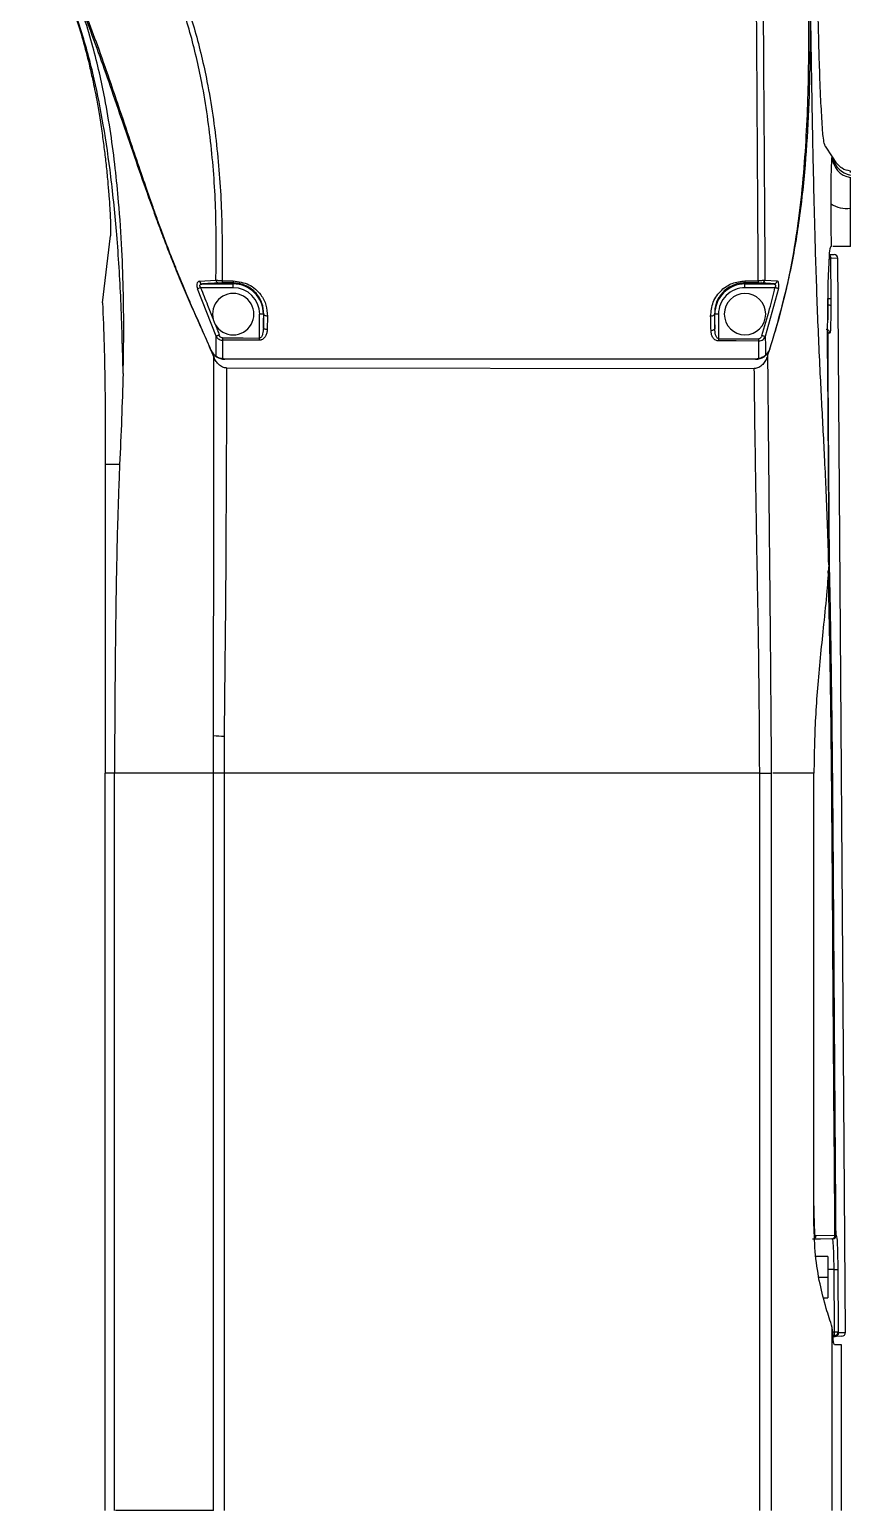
# Model space of a CAD drawing. Header units: millimetres. Extents: x -356 to 237, y 0 to 365.
# Drawn here: x 163.42 to 167.71, y 57.6 to 65.35 of the extents above; entities that cross this region are included whole.
import ezdxf

# ---------------------------------------------------------------- set-up
doc = ezdxf.new("R2010")
doc.units = ezdxf.units.MM

msp = doc.modelspace()

# ---------------------------------------------------------------- linework, layer by layer
at = {"color": 7, "linetype": 'Continuous', "lineweight": 25}
for p, q in [((167.577, 64.7385), (167.6138, 64.6829)), ((167.6138, 64.6829), (167.6174, 64.6775)), ((167.6174, 64.6775), (167.6331, 64.6538)), ((167.6591, 64.6275), (167.6331, 64.6538)), ((167.7095, 64.6013), (167.7095, 64.6091)), ((167.7095, 64.415), (167.7095, 64.5749)), ((167.7095, 64.2146), (167.7095, 64.415)), ((163.7979, 63.9196), (163.8392, 64.2702)), ((167.5994, 64.1723), (167.6249, 64.1719)), ((167.6109, 64.2146), (167.6067, 64.2146)), ((167.7095, 64.2146), (167.6178, 64.2146)), ((167.6058, 64.1481), (167.6073, 63.9398)), ((167.6442, 64.1523), (167.6085, 64.1529)), ((167.6844, 58.5311), (167.6442, 64.1523)), ((167.6442, 64.1523), (167.6442, 64.1523)), ((164.3045, 64.032), (164.391, 64.0377)), ((164.3202, 64.0184), (164.4812, 64.0184)), ((164.423, 64.0343), (164.4811, 64.0343)), ((164.4812, 64.0235), (164.4812, 64.0184)), ((164.4812, 63.9987), (164.4812, 64.0184)), ((167.1583, 64.0343), (167.2278, 64.0343)), ((167.1583, 64.0239), (167.1583, 64.0184)), ((167.1583, 64.0184), (167.3088, 64.0184)), ((167.1583, 63.9987), (167.1583, 64.0184)), ((167.2627, 64.0388), (167.3266, 64.0339)), ((164.3913, 63.7455), (164.2953, 63.9925)), ((164.4812, 63.9987), (164.311, 63.9987)), ((167.3152, 63.9987), (167.1583, 63.9987)), ((167.333, 63.9945), (167.2646, 63.7438)), ((167.5914, 63.939), (167.5914, 63.8307)), ((164.6196, 63.7353), (164.6196, 63.8602)), ((164.6393, 63.8602), (164.6196, 63.8602)), ((164.6409, 63.8602), (164.6393, 63.8602)), ((164.6393, 63.8602), (164.6393, 63.7901)), ((166.9984, 63.8602), (167.0002, 63.8602)), ((167.0002, 63.7851), (167.0002, 63.8602)), ((167.0199, 63.8602), (167.0002, 63.8602)), ((167.0199, 63.8602), (167.0199, 63.7317)), ((164.3914, 63.6401), (164.3913, 63.7455)), ((164.4246, 63.7242), (164.4249, 63.6264)), ((167.6023, 63.7607), (167.5914, 63.7609)), ((164.3649, 63.6716), (164.3805, 63.6346)), ((164.4375, 63.6254), (164.4375, 63.624)), ((167.2136, 63.624), (164.4375, 63.624)), ((167.2305, 63.6274), (167.2136, 63.6255)), ((167.2136, 63.6255), (167.2136, 63.624)), ((167.2764, 63.6416), (167.2868, 63.6737)), ((167.2887, 63.6789), (167.2868, 63.6737)), ((164.4466, 63.579), (167.2069, 63.576)), ((167.5892, 63.5846), (167.5966, 62.5484)), ((167.5916, 63.5461), (167.5986, 62.5581)), ((163.8869, 63.0728), (163.8119, 63.0728)), ((163.8119, 63.0728), (163.8119, 61.4587)), ((164.4336, 61.6525), (164.4339, 61.4587)), ((163.8119, 57.6004), (163.8119, 61.4587)), ((163.8604, 61.4587), (163.8119, 61.4587)), ((164.3784, 61.4587), (163.8604, 61.4587)), ((163.8604, 57.6004), (163.8604, 61.4587)), ((164.434, 61.4587), (164.4047, 61.4587)), ((167.2351, 61.4587), (164.434, 61.4587)), ((167.2351, 57.6004), (167.2351, 61.4587)), ((167.2351, 61.4587), (167.2955, 61.4587)), ((167.2956, 61.4587), (167.2956, 57.6004)), ((167.519, 61.4587), (167.304, 61.4587)), ((167.519, 59.0965), (167.519, 61.4587)), ((167.519, 59.1948), (167.5192, 59.1366)), ((167.5192, 59.1366), (167.519, 59.1366)), ((167.53, 59.0389), (167.6287, 59.0406)), ((167.6329, 59.0407), (167.636, 59.0407)), ((167.5914, 58.9291), (167.5284, 58.9291)), ((167.5914, 58.9291), (167.5914, 58.8209)), ((167.5453, 58.8209), (167.5914, 58.8209)), ((167.6243, 58.8609), (167.5914, 58.8609)), ((167.5914, 58.8209), (167.5914, 58.7126)), ((167.6266, 58.5351), (167.6243, 58.8609)), ((167.6436, 58.8611), (167.6459, 58.5353)), ((167.5693, 58.7126), (167.5914, 58.7126)), ((167.6149, 57.6004), (167.6149, 58.5579)), ((167.6167, 58.535), (167.6266, 58.5351)), ((167.6266, 58.5156), (167.6182, 58.5155)), ((167.6186, 58.5105), (167.6293, 58.5107)), ((167.665, 58.5113), (167.6293, 58.5107)), ((167.6486, 58.5305), (167.6844, 58.5311)), ((167.6635, 58.4665), (167.6263, 58.4665)), ((167.6635, 57.6004), (167.6635, 58.4665)), ((164.3778, 57.6004), (163.8653, 57.6004))]:
    msp.add_line(p, q, dxfattribs=at)
at = {"color": 7, "linetype": 'Continuous', "lineweight": 25, "flags": 128}
for points in [[(167.6058, 64.1481), (167.6053, 64.1481), (167.6042, 64.1481), (167.6023, 64.1481), (167.5999, 64.1481), (167.5976, 64.1481)], [(164.4812, 64.0235), (164.4486, 64.0235), (164.4231, 64.0235)], [(167.2279, 64.0239), (167.1889, 64.0239), (167.1583, 64.0239)], [(167.333, 63.9945), (167.3318, 63.9948), (167.3302, 63.9951), (167.3282, 63.9956), (167.326, 63.9961), (167.3235, 63.9967), (167.3208, 63.9974), (167.3181, 63.998), (167.3152, 63.9987)], [(167.6073, 63.9398), (167.6068, 63.9398), (167.6056, 63.9398), (167.6038, 63.9398), (167.6014, 63.9398), (167.5985, 63.9397), (167.5952, 63.9397), (167.5917, 63.9397), (167.5914, 63.9397)], [(164.6605, 63.8499), (164.6568, 63.8501), (164.6531, 63.8508), (164.6498, 63.8517), (164.6468, 63.853), (164.6444, 63.8546), (164.6425, 63.8563), (164.6414, 63.8583), (164.6409, 63.8602)], [(166.9984, 63.8602), (166.998, 63.8582), (166.9968, 63.8562), (166.9949, 63.8544), (166.9925, 63.8528), (166.9895, 63.8515), (166.9861, 63.8505), (166.9825, 63.8499), (166.9787, 63.8496)], [(164.659, 63.7792), (164.6552, 63.7794), (164.6516, 63.7801), (164.6482, 63.7811), (164.6453, 63.7825), (164.6428, 63.7841), (164.641, 63.786), (164.6398, 63.788), (164.6393, 63.7901)], [(167.0002, 63.7851), (166.9997, 63.783), (166.9985, 63.7809), (166.9967, 63.779), (166.9942, 63.7773), (166.9913, 63.7759), (166.9879, 63.7748), (166.9843, 63.7742), (166.9805, 63.7739)], [(164.3913, 63.7455), (164.3926, 63.7459), (164.3941, 63.7465), (164.396, 63.7472), (164.3981, 63.748), (164.4004, 63.7488), (164.4028, 63.7497), (164.4054, 63.7506), (164.4079, 63.7516)], [(164.4246, 63.7356), (164.5338, 63.7355), (164.6196, 63.7353)], [(164.4246, 63.7356), (164.4246, 63.7341), (164.4246, 63.7326), (164.4246, 63.7311), (164.4246, 63.7296), (164.4246, 63.7282), (164.4246, 63.7268), (164.4246, 63.7255), (164.4246, 63.7242)], [(164.6196, 63.7239), (164.5104, 63.724), (164.4246, 63.7242)], [(164.6196, 63.7239), (164.6196, 63.7251), (164.6196, 63.7265), (164.6196, 63.7279), (164.6196, 63.7293), (164.6196, 63.7308), (164.6196, 63.7323), (164.6196, 63.7338), (164.6196, 63.7353)], [(167.0199, 63.7317), (167.0199, 63.7301), (167.0199, 63.7286), (167.0199, 63.727), (167.0199, 63.7255), (167.0198, 63.7241), (167.0198, 63.7227), (167.0198, 63.7213), (167.0198, 63.72)], [(167.2299, 63.7197), (167.1122, 63.7199), (167.0198, 63.72)], [(167.0199, 63.7317), (167.1375, 63.7315), (167.2299, 63.7313)], [(167.2299, 63.7197), (167.2299, 63.721), (167.2299, 63.7223), (167.2299, 63.7238), (167.2299, 63.7252), (167.2299, 63.7267), (167.2299, 63.7282), (167.2299, 63.7298), (167.2299, 63.7313)], [(167.2305, 63.6274), (167.2302, 63.6731), (167.2299, 63.7197)], [(167.2472, 63.7492), (167.25, 63.7483), (167.2527, 63.7475), (167.2553, 63.7467), (167.2577, 63.746), (167.2599, 63.7453), (167.2618, 63.7447), (167.2634, 63.7442), (167.2646, 63.7438)], [(167.2646, 63.7438), (167.265, 63.6937), (167.2653, 63.6447)], [(167.2136, 63.6255), (165.659, 63.6254), (164.4375, 63.6254)], [(167.5916, 63.5461), (167.5911, 63.5461), (167.5899, 63.5461), (167.5894, 63.5461)], [(167.5986, 62.5581), (167.5982, 62.5581), (167.597, 62.5581), (167.5965, 62.5581)], [(164.4047, 61.4587), (164.3906, 61.4587), (164.3785, 61.4587)], [(164.434, 61.4587), (164.434, 59.298), (164.434, 57.6004)], [(167.6115, 59.0208), (167.5532, 59.0198), (167.512, 59.0191)], [(167.6243, 58.8609), (167.628, 58.8609), (167.6315, 58.861), (167.6348, 58.861), (167.6377, 58.861), (167.6401, 58.861), (167.6419, 58.861), (167.6431, 58.8611), (167.6436, 58.8611)], [(167.6266, 58.5351), (167.6303, 58.5351), (167.6339, 58.5352), (167.6372, 58.5352), (167.64, 58.5352), (167.6425, 58.5352), (167.6443, 58.5352), (167.6454, 58.5353), (167.6459, 58.5353)], [(167.6844, 58.5311), (167.6844, 58.5311), (167.6844, 58.5311), (167.6844, 58.5311)]]:
    msp.add_lwpolyline(points, dxfattribs=at)
at = {"color": 7, "linetype": 'Continuous', "lineweight": 25}
for centre, radius, start, end in [((167.7285, 64.688), 0.1147, 182.58277, 260.49469), ((167.7327, 64.7034), 0.1182, 192.6273, 258.69732), ((167.6896, 64.5642), 0.1505, 237.2634, 277.60133), ((167.5863, 64.1479), 0.0195, 0.72018, 50.79273), ((167.5888, 64.1528), 0.0197, 0.38247, 57.83205), ((167.6245, 64.1522), 0.0197, 0.38133, 88.98565), ((167.6245, 64.1522), 0.0197, 0.38229, 89.01251), ((164.3217, 64.0359), 0.0176, 192.75493, 265.24934), ((164.4085, 64.041), 0.0179, 190.761, 265.31073), ((165.0145, 64.0325), 0.5915, 179.82873, 180.87102), ((165.0716, 64.0325), 0.5905, 179.82852, 180.87176), ((164.4812, 63.8602), 0.1581, 0.00203, 89.99829), ((167.1583, 63.8602), 0.1581, 89.99591, 180.00377), ((167.7432, 64.0333), 0.585, 179.90591, 180.92286), ((167.8566, 64.0336), 0.6288, 179.94217, 180.88737), ((167.2443, 64.0421), 0.0187, 273.15142, 349.81009), ((167.308, 64.0373), 0.0189, 272.57744, 349.73009), ((170.0553, 49.5095), 15.5863, 111.62616, 111.68831), ((164.4812, 63.8602), 0.1083, 359.99829, 180.00171), ((164.4812, 63.8602), 0.1385, 0.0016, 89.99828), ((167.1583, 63.8602), 0.1385, 89.99509, 180.00503), ((167.1583, 63.8602), 0.1083, 0.00078, 179.99922), ((164.4812, 63.8602), 0.1083, 179.99845, 0.00155), ((167.1583, 63.8602), 0.1083, 180.00093, 359.99907), ((167.5938, 63.8817), 0.0261, 58.49203, 95.27187), ((167.5826, 63.7606), 0.0197, 0.37032, 88.99666), ((167.5716, 63.7607), 0.0198, 0.48954, 27.20469), ((164.4375, 63.7027), 0.0787, 203.17457, 270.00276), ((167.2136, 63.7028), 0.0787, 269.99782, 338.35238), ((164.439, 62.5288), 0.8763, 266.0229, 269.64708), ((167.5098, 59.0385), 0.0201, 310.71393, 1.07406), ((167.61, 59.0394), 0.0187, 274.41236, 3.6151), ((167.6133, 59.0405), 0.0197, 270.99142, 0.45951), ((167.6164, 59.0406), 0.0197, 270.99057, 0.45994), ((167.6262, 58.5353), 0.0197, 271.07652, 359.92252), ((167.2555, 58.5254), 0.3712, 358.49299, 1.50701), ((167.6289, 58.5304), 0.0197, 271.00529, 0.41698), ((167.6647, 58.531), 0.0197, 270.98996, 0.46012), ((167.6647, 58.531), 0.0197, 270.98189, 0.41343)]:
    msp.add_arc(centre, radius, start, end, dxfattribs=at)
for points, knots in [([(164.391, 64.0377), (164.3921, 64.1501), (164.3944, 64.3783), (164.3719, 64.7242), (164.3267, 65.0453), (164.259, 65.3355), (164.1752, 65.5917), (164.0681, 65.8402), (163.9781, 65.9967), (163.9329, 66.0754)], [0, 0, 0, 0, 0.159158, 0.323085, 0.490371, 0.617711, 0.744541, 0.87157, 1, 1, 1, 1]), ([(163.9539, 66.0874), (163.9996, 66.0083), (164.0906, 65.8508), (164.1995, 65.6008), (164.2849, 65.3427), (164.3541, 65.0502), (164.4005, 64.7265), (164.4245, 64.3778), (164.4235, 64.1476), (164.423, 64.0343)], [0, 0, 0, 0, 0.128216, 0.255282, 0.382189, 0.509584, 0.676896, 0.840808, 1, 1, 1, 1]), ([(167.2278, 64.0343), (167.2272, 64.1395), (167.2259, 64.3546), (167.2238, 64.6829), (167.2213, 65.0771), (167.2186, 65.5333), (167.2163, 65.8764), (167.2152, 66.0484)], [0, 0, 0, 0, 0.156672, 0.320503, 0.489017, 0.743833, 1, 1, 1, 1]), ([(167.249, 66.0406), (167.2503, 65.8693), (167.2527, 65.5278), (167.2558, 65.0738), (167.2584, 64.6821), (167.2606, 64.3563), (167.262, 64.143), (167.2627, 64.0388)], [0, 0, 0, 0, 0.256714, 0.511824, 0.68031, 0.843846, 1, 1, 1, 1]), ([(163.9055, 63.5499), (163.9024, 63.6778), (163.8966, 63.9202), (163.8749, 64.2641), (163.8446, 64.5702), (163.8055, 64.8416), (163.755, 65.0979), (163.6913, 65.3379), (163.6106, 65.5597), (163.5214, 65.7487), (163.4501, 65.8582), (163.4163, 65.9101)], [0, 0, 0, 0, 0.157158, 0.297743, 0.423184, 0.534935, 0.634469, 0.74397, 0.839586, 0.924095, 1, 1, 1, 1]), ([(163.4163, 65.9101), (163.4355, 65.8814), (163.4746, 65.8231), (163.5252, 65.7327), (163.5711, 65.6393), (163.6148, 65.5369), (163.6567, 65.4219), (163.6955, 65.2962), (163.7169, 65.2103), (163.7276, 65.1676)], [0, 0, 0, 0, 0.127802, 0.259837, 0.383584, 0.513153, 0.672135, 0.836662, 1, 1, 1, 1]), ([(167.577, 64.7385), (167.5744, 64.7493), (167.5656, 64.7863), (167.5618, 64.8681), (167.5534, 64.9962), (167.5483, 65.1509), (167.5435, 65.319), (167.5401, 65.4867), (167.5375, 65.6576), (167.5365, 65.7717), (167.536, 65.8279)], [0, 0, 0, 0, 0.030319, 0.104481, 0.224106, 0.383839, 0.530012, 0.68638, 0.845306, 1, 1, 1, 1]), ([(163.9055, 63.5499), (163.9065, 63.5945), (163.9084, 63.6848), (163.9089, 63.8225), (163.9069, 63.9935), (163.8998, 64.2024), (163.8851, 64.4226), (163.8649, 64.6254), (163.8414, 64.8065), (163.8133, 64.9733), (163.7818, 65.1248), (163.7471, 65.2641), (163.7045, 65.4087), (163.6677, 65.5058), (163.6491, 65.5549)], [0, 0, 0, 0, 0.0658303, 0.1332092, 0.203001, 0.3181238, 0.4414737, 0.5284567, 0.6187005, 0.7108465, 0.7778795, 0.846803, 0.9226932, 1, 1, 1, 1]), ([(163.6491, 65.5549), (163.6691, 65.5067), (163.7135, 65.3994), (163.7752, 65.2318), (163.8396, 65.0487), (163.9046, 64.8577), (163.971, 64.6635), (164.0294, 64.4966), (164.077, 64.3645), (164.1136, 64.2659), (164.1483, 64.1752), (164.1852, 64.084), (164.2248, 63.9895), (164.268, 63.8895), (164.3151, 63.7842), (164.3476, 63.7107), (164.3649, 63.6716)], [0, 0, 0, 0, 0.077672, 0.172776, 0.265749, 0.366613, 0.473002, 0.571271, 0.629809, 0.681979, 0.727783, 0.774351, 0.8283, 0.880337, 0.936476, 1, 1, 1, 1]), ([(164.3649, 63.6716), (164.3603, 63.6824), (164.347, 63.7142), (164.3235, 63.7674), (164.2976, 63.8263), (164.2741, 63.88), (164.2504, 63.9349), (164.2246, 63.9958), (164.197, 64.0627), (164.1682, 64.1342), (164.139, 64.2091), (164.1096, 64.2865), (164.0832, 64.3592), (164.0576, 64.4322), (164.0304, 64.5103), (163.9949, 64.6136), (163.9473, 64.754), (163.8947, 64.9109), (163.8377, 65.0796), (163.7826, 65.237), (163.7255, 65.3923), (163.6871, 65.4871), (163.6694, 65.5308)], [0, 0, 0, 0, 0.01765, 0.05216, 0.087807, 0.114803, 0.140704, 0.178171, 0.214631, 0.25009, 0.294546, 0.336198, 0.375052, 0.411396, 0.453053, 0.500025, 0.576464, 0.676955, 0.750005, 0.845481, 0.928802, 1, 1, 1, 1]), ([(167.3164, 63.7701), (167.3424, 63.8654), (167.3936, 64.0534), (167.4443, 64.3448), (167.4767, 64.6365), (167.4939, 64.9323), (167.5013, 65.2327), (167.5011, 65.4365), (167.5009, 65.5414)], [0, 0, 0, 0, 0.165789, 0.326832, 0.495721, 0.658094, 0.823812, 1, 1, 1, 1]), ([(167.4913, 65.5404), (167.4914, 65.393), (167.4915, 65.0978), (167.4734, 64.6537), (167.4321, 64.2834), (167.3759, 63.9885), (167.3363, 63.843), (167.3165, 63.7701)], [0, 0, 0, 0, 0.247808, 0.495916, 0.746627, 0.873091, 1, 1, 1, 1]), ([(167.5523, 63.5498), (167.5494, 63.61), (167.5436, 63.7317), (167.5363, 63.9154), (167.53, 64.1011), (167.5246, 64.282), (167.52, 64.4609), (167.5161, 64.6304), (167.5128, 64.7919), (167.5101, 64.9391), (167.5077, 65.0814), (167.5054, 65.225), (167.5037, 65.3414), (167.5024, 65.4288), (167.5017, 65.4851), (167.5012, 65.5226), (167.5009, 65.5414)], [0, 0, 0, 0, 0.090798, 0.183318, 0.276941, 0.370582, 0.455695, 0.546417, 0.625963, 0.698938, 0.768069, 0.840152, 0.915187, 0.943424, 0.971695, 1, 1, 1, 1]), ([(163.7276, 65.1676), (163.7335, 65.1419), (163.7479, 65.0795), (163.7655, 64.99), (163.782, 64.8952), (163.7951, 64.8094), (163.8066, 64.7238), (163.8164, 64.6403), (163.8244, 64.5594), (163.8309, 64.4831), (163.8353, 64.4189), (163.8382, 64.3668), (163.8396, 64.3257), (163.8404, 64.2946), (163.8395, 64.2768), (163.8392, 64.2702)], [0, 0, 0, 0, 0.087229, 0.211932, 0.30217, 0.405557, 0.499421, 0.587961, 0.684177, 0.768443, 0.841625, 0.897149, 0.940998, 0.978085, 1, 1, 1, 1]), ([(167.6082, 64.4376), (167.6083, 64.4669), (167.6084, 64.5221), (167.6097, 64.5931), (167.6113, 64.6456), (167.6131, 64.6721), (167.6138, 64.6829)], [0, 0, 0, 0, 0.357756, 0.674958, 0.868508, 1, 1, 1, 1]), ([(167.7095, 64.6091), (167.6941, 64.612), (167.6756, 64.6154), (167.6612, 64.6268), (167.6589, 64.6286)], [0, 0, 0, 0, 0.837252, 1, 1, 1, 1]), ([(167.6109, 64.2146), (167.6101, 64.2554), (167.6085, 64.3297), (167.6083, 64.4041), (167.6082, 64.4376)], [0, 0, 0, 0, 0.54922, 1, 1, 1, 1]), ([(167.6067, 64.2146), (167.6051, 64.2102), (167.5986, 64.1923), (167.5983, 64.148), (167.593, 64.0759), (167.5911, 63.975), (167.5891, 63.8533), (167.5885, 63.7202), (167.5889, 63.6296), (167.5892, 63.5846)], [0, 0, 0, 0, 0.022177, 0.09021, 0.207026, 0.367556, 0.569131, 0.786153, 1, 1, 1, 1]), ([(167.6085, 64.1529), (167.6079, 64.1525), (167.6064, 64.1512), (167.6061, 64.1493), (167.6058, 64.1481)], [0, 0, 0, 0, 0.375815, 1, 1, 1, 1]), ([(164.3045, 64.032), (164.3014, 64.0311), (164.2944, 64.0292), (164.2904, 64.0175), (164.2911, 64.0051), (164.2938, 63.9969), (164.2953, 63.9925)], [0, 0, 0, 0, 0.199193, 0.445053, 0.704099, 1, 1, 1, 1]), ([(164.311, 63.9987), (164.3101, 64), (164.3084, 64.0023), (164.3068, 64.006), (164.3064, 64.0096), (164.3073, 64.0128), (164.3095, 64.0154), (164.3137, 64.0178), (164.3176, 64.0181), (164.3202, 64.0184)], [0, 0, 0, 0, 0.156967, 0.288771, 0.406847, 0.513875, 0.616332, 0.734889, 1, 1, 1, 1]), ([(164.4071, 64.0232), (164.391, 64.0223), (164.362, 64.0207), (164.3331, 64.0191), (164.3202, 64.0184)], [0, 0, 0, 0, 0.556758, 1, 1, 1, 1]), ([(164.423, 64.0343), (164.4198, 64.0343), (164.4137, 64.0344), (164.405, 64.0351), (164.3974, 64.0361), (164.393, 64.0372), (164.391, 64.0377)], [0, 0, 0, 0, 0.296829, 0.572312, 0.809507, 1, 1, 1, 1]), ([(164.4071, 64.0232), (164.4082, 64.0232), (164.4108, 64.0234), (164.4161, 64.0235), (164.4203, 64.0235), (164.4231, 64.0235)], [0, 0, 0, 0, 0.21304, 0.486943, 1, 1, 1, 1]), ([(164.4811, 64.0343), (164.5097, 64.0302), (164.5656, 64.0224), (164.6245, 63.9693), (164.6562, 63.9092), (164.6591, 63.8694), (164.6605, 63.8499)], [0, 0, 0, 0, 0.2982537, 0.5831853, 0.7958093, 1, 1, 1, 1]), ([(164.6409, 63.8602), (164.6393, 63.8797), (164.636, 63.9196), (164.6082, 63.9645), (164.577, 63.9931), (164.548, 64.0101), (164.5157, 64.0214), (164.4926, 64.0228), (164.4812, 64.0235)], [0, 0, 0, 0, 0.228062, 0.469194, 0.600225, 0.728052, 0.86445, 1, 1, 1, 1]), ([(166.9787, 63.8496), (166.9812, 63.8745), (166.9861, 63.9257), (167.0305, 63.9868), (167.0908, 64.0267), (167.1355, 64.0317), (167.1583, 64.0343)], [0, 0, 0, 0, 0.259364, 0.533092, 0.761933, 1, 1, 1, 1]), ([(167.1583, 64.0239), (167.1467, 64.0232), (167.1234, 64.0217), (167.0909, 64.0102), (167.0618, 63.993), (167.0307, 63.9642), (167.0032, 63.9194), (167, 63.8796), (166.9984, 63.8602)], [0, 0, 0, 0, 0.136738, 0.274736, 0.40231, 0.533576, 0.773131, 1, 1, 1, 1]), ([(167.2627, 64.0388), (167.2607, 64.0382), (167.2562, 64.0367), (167.2482, 64.0354), (167.2385, 64.0345), (167.2315, 64.0343), (167.2278, 64.0343)], [0, 0, 0, 0, 0.174078, 0.405976, 0.687622, 1, 1, 1, 1]), ([(167.2279, 64.0239), (167.2299, 64.0239), (167.2338, 64.0239), (167.2396, 64.0238), (167.2434, 64.0236), (167.2453, 64.0235)], [0, 0, 0, 0, 0.352734, 0.660359, 1, 1, 1, 1]), ([(167.3088, 64.0184), (167.2973, 64.0194), (167.2761, 64.0211), (167.255, 64.0227), (167.2453, 64.0235)], [0, 0, 0, 0, 0.546299, 1, 1, 1, 1]), ([(167.3088, 64.0184), (167.3107, 64.0181), (167.3134, 64.0176), (167.316, 64.015), (167.3173, 64.0125), (167.3178, 64.0094), (167.3176, 64.006), (167.3168, 64.0024), (167.3158, 64), (167.3152, 63.9987)], [0, 0, 0, 0, 0.214709, 0.32068, 0.428023, 0.550253, 0.686392, 0.834852, 1, 1, 1, 1]), ([(167.333, 63.9945), (167.3341, 64), (167.336, 64.0101), (167.3353, 64.0225), (167.3324, 64.0316), (167.3283, 64.0332), (167.3266, 64.0339)], [0, 0, 0, 0, 0.391291, 0.707931, 0.878385, 1, 1, 1, 1]), ([(164.311, 63.9987), (164.3231, 63.9685), (164.3447, 63.9145), (164.3661, 63.8605), (164.3755, 63.8367)], [0, 0, 0, 0, 0.560002, 1, 1, 1, 1]), ([(167.2472, 63.7492), (167.261, 63.7955), (167.2855, 63.8781), (167.3061, 63.9619), (167.3152, 63.9987)], [0, 0, 0, 0, 0.5599881, 1, 1, 1, 1]), ([(167.6073, 63.9398), (167.6073, 63.9331), (167.6074, 63.9211), (167.6074, 63.9091), (167.6074, 63.9039)], [0, 0, 0, 0, 0.562673, 1, 1, 1, 1]), ([(163.7979, 63.9196), (163.8009, 63.8465), (163.8069, 63.6952), (163.8119, 63.4129), (163.8119, 63.2038), (163.8119, 63.0728)], [0, 0, 0, 0, 0.259313, 0.536235, 1, 1, 1, 1]), ([(164.6393, 63.7901), (164.6396, 63.8031), (164.6401, 63.8265), (164.6407, 63.8499), (164.6409, 63.8602)], [0, 0, 0, 0, 0.557104, 1, 1, 1, 1]), ([(166.9984, 63.8602), (166.9988, 63.8461), (166.9993, 63.8211), (166.9999, 63.796), (167.0002, 63.7851)], [0, 0, 0, 0, 0.562958, 1, 1, 1, 1]), ([(167.6074, 63.9039), (167.6075, 63.8834), (167.6075, 63.846), (167.6055, 63.8009), (167.6055, 63.7734), (167.6029, 63.7632), (167.6023, 63.7607)], [0, 0, 0, 0, 0.429168, 0.781118, 0.946418, 1, 1, 1, 1]), ([(164.3874, 63.8061), (164.3913, 63.7959), (164.3983, 63.7778), (164.405, 63.7596), (164.4079, 63.7516)], [0, 0, 0, 0, 0.5599683, 1, 1, 1, 1]), ([(164.6393, 63.7901), (164.6386, 63.7787), (164.6377, 63.7622), (164.6312, 63.7443), (164.6258, 63.7377), (164.6222, 63.7356), (164.6205, 63.7354), (164.6196, 63.7353)], [0, 0, 0, 0, 0.5524304, 0.8031965, 0.9152907, 0.9597623, 1, 1, 1, 1]), ([(164.659, 63.7792), (164.6585, 63.7733), (164.6575, 63.7615), (164.6512, 63.7445), (164.6414, 63.7318), (164.6315, 63.7261), (164.6249, 63.7242), (164.6214, 63.724), (164.6196, 63.7239)], [0, 0, 0, 0, 0.2356808, 0.4743016, 0.7245691, 0.8589772, 0.9287207, 1, 1, 1, 1]), ([(164.6605, 63.8499), (164.6602, 63.8366), (164.6597, 63.813), (164.6592, 63.7895), (164.659, 63.7792)], [0, 0, 0, 0, 0.5629093, 1, 1, 1, 1]), ([(166.9805, 63.7739), (166.9801, 63.788), (166.9795, 63.8132), (166.979, 63.8384), (166.9787, 63.8496)], [0, 0, 0, 0, 0.55705, 1, 1, 1, 1]), ([(167.0198, 63.72), (167.0181, 63.7201), (167.0147, 63.7203), (167.0081, 63.7222), (166.9982, 63.7277), (166.9884, 63.7399), (166.9819, 63.7566), (166.981, 63.7682), (166.9805, 63.7739)], [0, 0, 0, 0, 0.069882, 0.141821, 0.277183, 0.526947, 0.764988, 1, 1, 1, 1]), ([(167.0199, 63.7317), (167.019, 63.7317), (167.0173, 63.7319), (167.0138, 63.7339), (167.0084, 63.7403), (167.0019, 63.7578), (167.0009, 63.774), (167.0002, 63.7851)], [0, 0, 0, 0, 0.040781, 0.085494, 0.197454, 0.447215, 1, 1, 1, 1]), ([(164.3913, 63.7455), (164.3928, 63.7429), (164.3961, 63.7376), (164.4034, 63.7309), (164.413, 63.7254), (164.4206, 63.7246), (164.4246, 63.7242)], [0, 0, 0, 0, 0.216198, 0.450334, 0.711938, 1, 1, 1, 1]), ([(164.4246, 63.7356), (164.4224, 63.7361), (164.4178, 63.7369), (164.4118, 63.7429), (164.4094, 63.7483), (164.4079, 63.7516)], [0, 0, 0, 0, 0.279688, 0.561388, 1, 1, 1, 1]), ([(167.2472, 63.7492), (167.2454, 63.7445), (167.2428, 63.738), (167.2357, 63.7322), (167.2318, 63.7316), (167.2299, 63.7313)], [0, 0, 0, 0, 0.55883, 0.779901, 1, 1, 1, 1]), ([(167.2299, 63.7197), (167.2342, 63.7202), (167.2424, 63.7211), (167.2526, 63.7274), (167.26, 63.7351), (167.2631, 63.741), (167.2646, 63.7438)], [0, 0, 0, 0, 0.2897213, 0.5505991, 0.7842007, 1, 1, 1, 1]), ([(167.2887, 63.6789), (167.2933, 63.6936), (167.3029, 63.7239), (167.3119, 63.7543), (167.3165, 63.77)], [0, 0, 0, 0, 0.4847644, 1, 1, 1, 1]), ([(167.5914, 63.7609), (167.5913, 63.7437), (167.5912, 63.7127), (167.5912, 63.6816), (167.5911, 63.6678)], [0, 0, 0, 0, 0.554389, 1, 1, 1, 1]), ([(164.3914, 63.6401), (164.3886, 63.6421), (164.3831, 63.6462), (164.3759, 63.6537), (164.3697, 63.6622), (164.3667, 63.6686), (164.3652, 63.6718)], [0, 0, 0, 0, 0.245048, 0.493743, 0.745387, 1, 1, 1, 1]), ([(164.3782, 61.6546), (164.3783, 61.7085), (164.3786, 61.8154), (164.3785, 61.9727), (164.3786, 62.124), (164.379, 62.2816), (164.3793, 62.4429), (164.3797, 62.6064), (164.38, 62.7669), (164.3802, 62.9274), (164.3805, 63.0925), (164.3806, 63.2602), (164.3808, 63.4412), (164.3806, 63.5674), (164.3805, 63.6346)], [0, 0, 0, 0, 0.081667, 0.16196, 0.238389, 0.310853, 0.400786, 0.48269, 0.558607, 0.644078, 0.72585, 0.808673, 0.898239, 1, 1, 1, 1]), ([(164.4466, 63.579), (164.4431, 63.5793), (164.4358, 63.5797), (164.4212, 63.5846), (164.4055, 63.5954), (164.3905, 63.6134), (164.384, 63.6272), (164.3805, 63.6346)], [0, 0, 0, 0, 0.117599, 0.238069, 0.500021, 0.732173, 1, 1, 1, 1]), ([(164.4249, 63.6264), (164.4216, 63.6271), (164.415, 63.6285), (164.4059, 63.632), (164.398, 63.6359), (164.3934, 63.6388), (164.3914, 63.6401)], [0, 0, 0, 0, 0.280366, 0.548173, 0.803914, 1, 1, 1, 1]), ([(164.4375, 63.6254), (164.4352, 63.6254), (164.431, 63.6255), (164.4268, 63.6262), (164.4249, 63.6264)], [0, 0, 0, 0, 0.559567, 1, 1, 1, 1]), ([(167.2764, 63.6416), (167.2732, 63.6333), (167.2672, 63.6174), (167.252, 63.5961), (167.235, 63.5828), (167.2189, 63.5768), (167.2109, 63.5763), (167.2069, 63.576)], [0, 0, 0, 0, 0.262187, 0.499542, 0.763896, 0.883728, 1, 1, 1, 1]), ([(167.2653, 63.6447), (167.2632, 63.6431), (167.2586, 63.6395), (167.2505, 63.6346), (167.2409, 63.6302), (167.234, 63.6283), (167.2305, 63.6274)], [0, 0, 0, 0, 0.199943, 0.451238, 0.720228, 1, 1, 1, 1]), ([(167.2886, 63.6789), (167.2875, 63.6758), (167.2852, 63.6693), (167.2791, 63.6589), (167.2721, 63.6506), (167.2668, 63.646), (167.2653, 63.6447)], [0, 0, 0, 0, 0.234888, 0.496549, 0.858229, 1, 1, 1, 1]), ([(167.2764, 63.6416), (167.277, 63.5684), (167.278, 63.4307), (167.2802, 63.234), (167.2817, 63.0519), (167.2835, 62.8728), (167.2849, 62.6971), (167.2868, 62.5195), (167.2885, 62.3369), (167.2904, 62.1564), (167.2916, 61.9799), (167.2929, 61.8116), (167.2946, 61.637), (167.2952, 61.5186), (167.2955, 61.4587)], [0, 0, 0, 0, 0.1005466, 0.189288, 0.2704004, 0.3506973, 0.435521, 0.511863, 0.5947622, 0.6863695, 0.7600479, 0.8373203, 0.9175953, 1, 1, 1, 1]), ([(167.5911, 63.6678), (167.5912, 63.6452), (167.5912, 63.6046), (167.5915, 63.564), (167.5916, 63.5461)], [0, 0, 0, 0, 0.557629, 1, 1, 1, 1]), ([(163.9055, 63.5499), (163.9029, 63.4707), (163.8977, 63.3117), (163.8905, 63.1527), (163.8869, 63.0728)], [0, 0, 0, 0, 0.497729, 1, 1, 1, 1]), ([(164.4466, 63.579), (164.4467, 63.5131), (164.4468, 63.3893), (164.4455, 63.2122), (164.4445, 63.0481), (164.4438, 62.8865), (164.4432, 62.7293), (164.4425, 62.5723), (164.4414, 62.4132), (164.4401, 62.257), (164.4384, 62.1048), (164.4369, 61.9592), (164.4353, 61.8076), (164.4342, 61.7045), (164.4336, 61.6525)], [0, 0, 0, 0, 0.102732, 0.192674, 0.275853, 0.358217, 0.444365, 0.520659, 0.602623, 0.692161, 0.763924, 0.839533, 0.918973, 1, 1, 1, 1]), ([(167.2351, 61.4587), (167.235, 61.517), (167.2347, 61.6316), (167.2332, 61.8003), (167.2316, 61.9621), (167.2296, 62.1321), (167.2266, 62.3064), (167.2234, 62.4831), (167.22, 62.6557), (167.2173, 62.8269), (167.2148, 63.0015), (167.212, 63.1787), (167.2089, 63.3703), (167.2076, 63.5045), (167.2069, 63.576)], [0, 0, 0, 0, 0.082722, 0.16233, 0.238982, 0.312012, 0.40316, 0.485906, 0.562384, 0.647682, 0.728529, 0.809783, 0.898737, 1, 1, 1, 1]), ([(167.5966, 62.5484), (167.5946, 62.6154), (167.5908, 62.7427), (167.5837, 62.9251), (167.5761, 63.091), (167.5681, 63.2472), (167.56, 63.3986), (167.5548, 63.4995), (167.5523, 63.5498)], [0, 0, 0, 0, 0.200737, 0.381164, 0.546294, 0.697639, 0.849263, 1, 1, 1, 1]), ([(163.8869, 63.0728), (163.8855, 63.0378), (163.8827, 62.9666), (163.879, 62.8568), (163.8749, 62.7195), (163.8708, 62.5501), (163.8668, 62.3248), (163.8637, 62.0628), (163.8614, 61.7654), (163.8608, 61.5623), (163.8604, 61.4587)], [0, 0, 0, 0, 0.065204, 0.132395, 0.204086, 0.320438, 0.447326, 0.622688, 0.807339, 1, 1, 1, 1]), ([(167.5966, 62.5484), (167.5934, 62.5023), (167.5862, 62.3985), (167.5703, 62.2432), (167.5531, 62.0806), (167.5385, 61.9242), (167.5274, 61.7685), (167.5208, 61.614), (167.5196, 61.5108), (167.519, 61.4587)], [0, 0, 0, 0, 0.126686, 0.285651, 0.428533, 0.575566, 0.716684, 0.856923, 1, 1, 1, 1]), ([(167.5986, 62.5581), (167.6008, 62.4532), (167.6052, 62.2406), (167.61, 61.9192), (167.614, 61.5929), (167.6171, 61.2641), (167.6194, 60.9336), (167.6247, 60.1922), (167.6292, 59.5612), (167.6329, 59.0407)], [0, 0, 0, 0, 0.089467, 0.181365, 0.27416, 0.367717, 0.461842, 0.556019, 1, 1, 1, 1]), ([(167.6287, 59.0406), (167.624, 59.6995), (167.6184, 60.4872), (167.6121, 61.4024), (167.6079, 61.7848), (167.602, 62.1551), (167.5966, 62.3979), (167.5941, 62.5147)], [0, 0, 0, 0, 0.568925, 0.680169, 0.790299, 0.899115, 1, 1, 1, 1]), ([(164.3784, 61.4587), (164.3782, 61.4926), (164.3777, 61.5579), (164.378, 61.6232), (164.3782, 61.6546)], [0, 0, 0, 0, 0.519809, 1, 1, 1, 1]), ([(164.3778, 57.6004), (164.3778, 57.6021), (164.3778, 57.616), (164.3779, 57.6627), (164.3778, 57.8305), (164.3779, 58.4597), (164.3777, 59.699), (164.3782, 60.8156), (164.3784, 61.4587)], [0, 0, 0, 0, 0.001312, 0.010789, 0.036352, 0.131803, 0.5, 1, 1, 1, 1]), ([(167.5192, 59.1366), (167.5195, 59.1182), (167.52, 59.0854), (167.5221, 59.0527), (167.523, 59.0384)], [0, 0, 0, 0, 0.561622, 1, 1, 1, 1]), ([(167.6149, 58.5579), (167.604, 58.591), (167.5792, 58.6659), (167.5476, 58.7915), (167.5238, 58.9383), (167.5206, 59.0426), (167.519, 59.0965)], [0, 0, 0, 0, 0.190268, 0.430691, 0.70629, 1, 1, 1, 1]), ([(167.523, 59.0384), (167.5243, 59.0385), (167.5266, 59.0388), (167.5289, 59.0389), (167.53, 59.0389)], [0, 0, 0, 0, 0.559942, 1, 1, 1, 1]), ([(167.6243, 58.8609), (167.624, 58.8805), (167.6237, 58.9096), (167.6226, 58.9473), (167.6217, 58.9751), (167.6199, 58.9975), (167.6193, 59.0134), (167.6173, 59.0191), (167.6167, 59.0209)], [0, 0, 0, 0, 0.365772, 0.543679, 0.706003, 0.886561, 0.965029, 1, 1, 1, 1]), ([(167.6287, 59.0406), (167.6297, 59.0406), (167.6311, 59.0407), (167.6325, 59.0407), (167.6329, 59.0407)], [0, 0, 0, 0, 0.713336, 1, 1, 1, 1]), ([(167.636, 59.0407), (167.637, 59.0354), (167.641, 59.0137), (167.6411, 58.9729), (167.6432, 58.9184), (167.6434, 58.8805), (167.6436, 58.8611)], [0, 0, 0, 0, 0.089814, 0.367283, 0.676822, 1, 1, 1, 1]), ([(167.6263, 58.4665), (167.6251, 58.4689), (167.6206, 58.478), (167.6192, 58.5095), (167.6167, 58.5374), (167.6149, 58.5579)], [0, 0, 0, 0, 0.086447, 0.325925, 1, 1, 1, 1]), ([(167.6293, 58.5107), (167.6287, 58.5112), (167.6273, 58.5124), (167.6269, 58.5144), (167.6266, 58.5156)], [0, 0, 0, 0, 0.373816, 1, 1, 1, 1]), ([(167.6459, 58.5353), (167.6462, 58.5338), (167.6466, 58.5319), (167.6482, 58.5308), (167.6486, 58.5305)], [0, 0, 0, 0, 0.734412, 1, 1, 1, 1])]:
    msp.add_open_spline(points, degree=3, knots=knots, dxfattribs=at)

doc.saveas('drawing.dxf')
